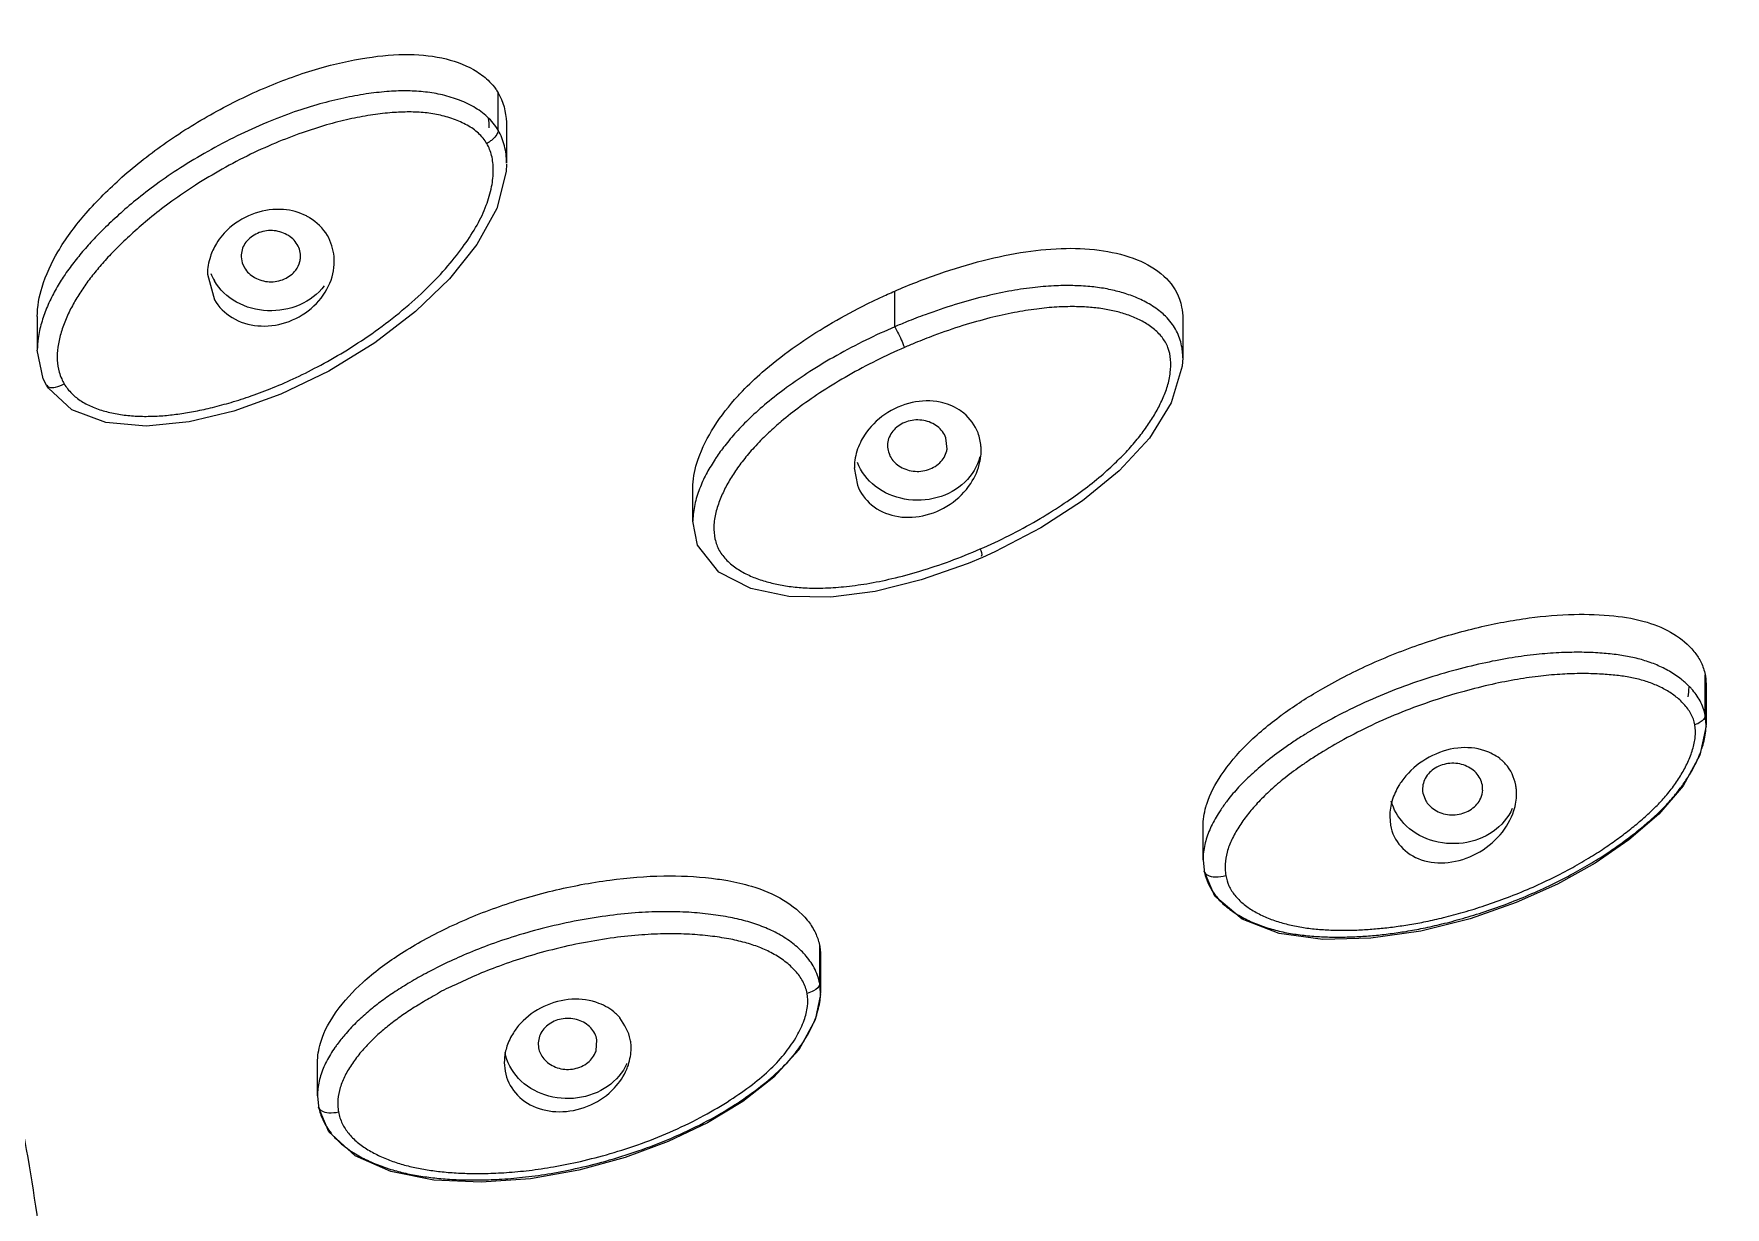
# Model space of a CAD drawing. Extents: x -1802 to -1505, y -7177 to -6757.
# Drawn here: x -1692.71 to -1672.71, y -6922.4 to -6908.52 of the extents above; entities that cross this region are included whole.
import ezdxf

# ---------------------------------------------------------------- set-up
doc = ezdxf.new("R2010")
doc.units = 0
doc.header["$LTSCALE"] = 5
doc.header["$MEASUREMENT"] = 0
doc.layers.add('DWG', color=7, linetype='CONTINUOUS')

msp = doc.modelspace()

# ---------------------------------------------------------------- linework, layer by layer
at = {"layer": 'DWG'}
for p, q in [((-1687.216, -6909.656), (-1687.216, -6909.212)), ((-1687.117, -6909.607), (-1687.117, -6910.047)), ((-1690.242, -6911.225), (-1690.216, -6911.283)), ((-1690.653, -6911.358), (-1690.571, -6911.661)), ((-1682.527, -6911.982), (-1682.527, -6911.559)), ((-1692.665, -6911.86), (-1692.665, -6912.258)), ((-1679.121, -6911.889), (-1679.121, -6912.348)), ((-1692.594, -6912.598), (-1692.665, -6912.258)), ((-1692.556, -6912.673), (-1692.594, -6912.598)), ((-1691.855, -6913.113), (-1692.258, -6912.964)), ((-1681.908, -6913.428), (-1681.922, -6913.293)), ((-1682.594, -6913.481), (-1682.586, -6913.499)), ((-1683.005, -6913.649), (-1682.968, -6913.855)), ((-1684.913, -6914.282), (-1684.913, -6913.889)), ((-1681.489, -6914.709), (-1681.659, -6914.78)), ((-1681.659, -6914.78), (-1682.213, -6914.976)), ((-1672.943, -6916.58), (-1672.943, -6916.099)), ((-1672.933, -6916.21), (-1672.933, -6916.69)), ((-1672.933, -6916.7), (-1673.008, -6917.049)), ((-1672.933, -6916.69), (-1672.943, -6916.58)), ((-1672.933, -6916.699), (-1672.933, -6916.69)), ((-1673.008, -6917.049), (-1673.204, -6917.411)), ((-1676.282, -6917.498), (-1676.247, -6917.588)), ((-1675.575, -6917.462), (-1675.578, -6917.402)), ((-1678.88, -6918.286), (-1678.88, -6917.893)), ((-1676.674, -6917.774), (-1676.665, -6917.877)), ((-1678.88, -6918.286), (-1678.869, -6918.411)), ((-1678.741, -6918.715), (-1678.868, -6918.421)), ((-1678.42, -6918.99), (-1678.741, -6918.715)), ((-1677.982, -6919.158), (-1678.42, -6918.99)), ((-1683.414, -6919.749), (-1683.414, -6919.306)), ((-1683.404, -6919.421), (-1683.404, -6919.864)), ((-1683.404, -6919.881), (-1683.466, -6920.181)), ((-1683.404, -6919.864), (-1683.414, -6919.749)), ((-1683.404, -6919.881), (-1683.404, -6919.864)), ((-1683.466, -6920.181), (-1683.661, -6920.535)), ((-1686.737, -6920.511), (-1686.733, -6920.529)), ((-1686.057, -6920.546), (-1686.048, -6920.417)), ((-1689.352, -6921.078), (-1689.352, -6920.686)), ((-1687.143, -6920.685), (-1687.134, -6920.788)), ((-1689.352, -6921.078), (-1689.341, -6921.203)), ((-1689.216, -6921.505), (-1689.34, -6921.212)), ((-1688.907, -6921.787), (-1689.216, -6921.505)), ((-1688.486, -6921.976), (-1688.907, -6921.787))]:
    msp.add_line(p, q, dxfattribs=at)
for points in [[(-1687.117, -6910.057), (-1687.122, -6910.145), (-1687.231, -6910.58)], [(-1687.231, -6910.58), (-1687.467, -6911.007), (-1687.792, -6911.412), (-1688.195, -6911.801), (-1688.676, -6912.17), (-1689.219, -6912.505), (-1689.787, -6912.78), (-1690.342, -6912.979), (-1690.871, -6913.106), (-1691.379, -6913.156), (-1691.855, -6913.113)], [(-1679.121, -6912.348), (-1679.126, -6912.447), (-1679.256, -6912.881), (-1679.516, -6913.299), (-1679.873, -6913.687), (-1680.305, -6914.041), (-1680.797, -6914.359)], [(-1692.258, -6912.964), (-1692.533, -6912.709), (-1692.556, -6912.673)], [(-1682.213, -6914.976), (-1682.757, -6915.111), (-1683.283, -6915.181), (-1683.78, -6915.173), (-1684.229, -6915.078), (-1684.605, -6914.885), (-1684.858, -6914.566), (-1684.913, -6914.281)], [(-1680.797, -6914.359), (-1681.341, -6914.642), (-1681.489, -6914.709)], [(-1673.204, -6917.411), (-1673.493, -6917.748), (-1673.846, -6918.049), (-1674.246, -6918.325), (-1674.689, -6918.573), (-1675.179, -6918.793), (-1675.723, -6918.985), (-1676.307, -6919.131), (-1676.898, -6919.215), (-1677.464, -6919.228), (-1677.982, -6919.158)], [(-1683.661, -6920.535), (-1683.957, -6920.86), (-1684.322, -6921.145), (-1684.74, -6921.399), (-1685.205, -6921.621), (-1685.714, -6921.809), (-1686.26, -6921.959), (-1686.832, -6922.06), (-1687.416, -6922.102), (-1687.978, -6922.078), (-1688.486, -6921.976)]]:
    msp.add_lwpolyline(points, dxfattribs=at)
for points, start_tangent, end_tangent in [([(-1784.746, -6916.717), (-1784.127, -6909.017), (-1781.977, -6900.568), (-1778.335, -6892.513), (-1773.29, -6885.057), (-1766.962, -6878.385), (-1759.495, -6872.662), (-1751.065, -6868.035), (-1741.876, -6864.631), (-1732.169, -6862.551), (-1722.198, -6861.855), (-1712.229, -6862.564), (-1702.525, -6864.658), (-1693.342, -6868.074), (-1684.921, -6872.712), (-1677.464, -6878.446), (-1671.148, -6885.126), (-1666.116, -6892.589), (-1662.488, -6900.648), (-1660.352, -6909.1), (-1659.747, -6916.717)], (0.000108, 1), (0.000114, -1)), ([(-1730.93, -6873.51), (-1726.014, -6873.035), (-1720.99, -6872.938), (-1715.976, -6873.23), (-1711.013, -6873.908), (-1706.141, -6874.967), (-1701.398, -6876.399), (-1696.823, -6878.192), (-1692.453, -6880.332), (-1688.322, -6882.801), (-1684.465, -6885.579), (-1680.912, -6888.645), (-1677.692, -6891.973), (-1674.83, -6895.536), (-1672.35, -6899.307), (-1670.272, -6903.254), (-1668.612, -6907.346), (-1667.385, -6911.55), (-1666.826, -6914.31)], (0.990954, 0.134202), (0.165725, -0.986172)), ([(-1692.421, -6911.093), (-1692.113, -6910.667), (-1691.695, -6910.24), (-1691.174, -6909.824), (-1690.579, -6909.451), (-1689.952, -6909.145), (-1689.338, -6908.926), (-1688.77, -6908.799), (-1688.264, -6908.759), (-1687.83, -6908.813)], (0.505395, 0.862888), (0.97045, -0.241302)), ([(-1687.83, -6908.813), (-1687.467, -6908.962)], (0.97045, -0.241302), (0.84368, -0.536846)), ([(-1687.467, -6908.962), (-1687.317, -6909.082)], (0.84368, -0.536846), (0.704, -0.7102)), ([(-1687.317, -6909.082), (-1687.244, -6909.168)], (0.704, -0.7102), (0.579927, -0.814668)), ([(-1688.102, -6909.201), (-1688.31, -6909.19), (-1688.533, -6909.199), (-1688.777, -6909.227), (-1689.041, -6909.275), (-1689.323, -6909.345)], (-0.994842, 0.101439), (-0.962876, -0.269943)), ([(-1687.898, -6909.233), (-1688.102, -6909.201)], (-0.976809, 0.214112), (-0.994842, 0.101439)), ([(-1687.344, -6909.498), (-1687.505, -6909.38), (-1687.696, -6909.292), (-1687.898, -6909.233)], (-0.732802, 0.680442), (-0.976809, 0.214112)), ([(-1687.244, -6909.168), (-1687.216, -6909.212)], (0.579927, -0.814668), (0.508517, -0.861052)), ([(-1687.216, -6909.212), (-1687.118, -6909.562)], (0.508517, -0.861052), (0.050322, -0.998733)), ([(-1689.323, -6909.345), (-1689.626, -6909.44), (-1689.953, -6909.565), (-1690.302, -6909.723), (-1690.65, -6909.906), (-1690.973, -6910.101), (-1691.259, -6910.297), (-1691.5, -6910.483)], (-0.962876, -0.269943), (-0.775135, -0.631795)), ([(-1688.102, -6909.447), (-1688.29, -6909.44), (-1688.496, -6909.45), (-1688.725, -6909.478), (-1688.976, -6909.525), (-1689.244, -6909.593)], (-0.995866, 0.09083), (-0.961429, -0.275054)), ([(-1687.921, -6909.474), (-1688.102, -6909.447)], (-0.979, 0.203859), (-0.995866, 0.09083)), ([(-1687.743, -6909.524), (-1687.921, -6909.474)], (-0.941978, 0.335676), (-0.979, 0.203859)), ([(-1687.35, -6909.813), (-1687.449, -6909.692), (-1687.581, -6909.597), (-1687.743, -6909.524)], (-0.509039, 0.860743), (-0.941978, 0.335676)), ([(-1687.216, -6909.656), (-1687.344, -6909.498)], (-0.509009, 0.860761), (-0.732802, 0.680442)), ([(-1687.322, -6909.626), (-1687.33, -6909.513)], (0.000192, 1), (-0.137571, 0.990492)), ([(-1689.244, -6909.593), (-1689.533, -6909.686), (-1689.848, -6909.807), (-1690.185, -6909.961), (-1690.52, -6910.14), (-1690.832, -6910.329)], (-0.961429, -0.275054), (-0.838541, -0.544838)), ([(-1687.216, -6909.656), (-1687.233, -6909.706), (-1687.28, -6909.762)], (0.000251, -1), (-0.742495, -0.669851)), ([(-1687.117, -6910.047), (-1687.117, -6910.043), (-1687.141, -6909.84), (-1687.216, -6909.656)], (0.000109, 1), (-0.508071, 0.861315)), ([(-1687.118, -6909.562), (-1687.117, -6909.606)], (0.050322, -0.998733), (0.005608, -0.999984)), ([(-1687.313, -6909.789), (-1687.35, -6909.813)], (-0.807959, -0.589239), (-0.863527, -0.504303)), ([(-1687.293, -6909.955), (-1687.35, -6909.813)], (-0.238575, 0.971124), (-0.508027, 0.861341)), ([(-1687.28, -6909.762), (-1687.313, -6909.789)], (-0.742495, -0.669851), (-0.807959, -0.589239)), ([(-1687.293, -6910.323), (-1687.273, -6910.123), (-1687.293, -6909.955)], (0.190605, 0.981667), (-0.238575, 0.971124)), ([(-1690.832, -6910.329), (-1691.107, -6910.519), (-1691.338, -6910.699), (-1691.534, -6910.868), (-1691.703, -6911.028), (-1691.847, -6911.178)], (-0.838541, -0.544838), (-0.674343, -0.738418)), ([(-1687.465, -6910.777), (-1687.357, -6910.544), (-1687.293, -6910.323)], (0.485375, 0.874306), (0.190605, 0.981667)), ([(-1691.5, -6910.483), (-1691.704, -6910.658), (-1691.88, -6910.824), (-1692.031, -6910.98), (-1692.161, -6911.13)], (-0.775135, -0.631795), (-0.637974, -0.770058)), ([(-1690.088, -6910.636), (-1690.388, -6910.808)], (-0.94838, -0.317136), (-0.75194, -0.659231)), ([(-1689.753, -6910.594), (-1690.088, -6910.636)], (-0.99647, 0.083946), (-0.94838, -0.317136)), ([(-1689.483, -6910.67), (-1689.753, -6910.594)], (-0.888551, 0.458777), (-0.99647, 0.083946)), ([(-1689.447, -6910.691), (-1689.483, -6910.67)], (-0.856721, 0.51578), (-0.888551, 0.458777)), ([(-1689.235, -6910.902), (-1689.447, -6910.691)], (-0.508504, 0.861059), (-0.856721, 0.51578)), ([(-1691.847, -6912.985), (-1691.68, -6913.019), (-1691.507, -6913.037), (-1691.333, -6913.04), (-1691.159, -6913.031), (-1690.981, -6913.01), (-1690.795, -6912.979), (-1690.593, -6912.934), (-1690.374, -6912.875), (-1690.135, -6912.798), (-1689.878, -6912.701), (-1689.606, -6912.582), (-1689.314, -6912.434), (-1688.999, -6912.252), (-1688.671, -6912.034), (-1688.349, -6911.786), (-1688.055, -6911.522), (-1687.81, -6911.26), (-1687.616, -6911.013), (-1687.465, -6910.777)], (0.967797, -0.251734), (0.485375, 0.874306)), ([(-1690.388, -6910.808), (-1690.547, -6910.995)], (-0.75194, -0.659231), (-0.523136, -0.852249)), ([(-1689.591, -6911.008), (-1689.713, -6910.892), (-1689.885, -6910.843), (-1690.063, -6910.876), (-1690.198, -6910.981), (-1690.254, -6911.13), (-1690.242, -6911.225)], (-0.508504, 0.861059), (0.296897, -0.95491)), ([(-1689.156, -6911.15), (-1689.235, -6910.902)], (-0.093707, 0.9956), (-0.508504, 0.861059)), ([(-1692.608, -6911.511), (-1692.421, -6911.093)], (0.292789, 0.956177), (0.505395, 0.862888)), ([(-1692.161, -6911.13), (-1692.277, -6911.278), (-1692.337, -6911.362)], (-0.637974, -0.770058), (-0.562017, -0.827125)), ([(-1690.588, -6911.073), (-1690.619, -6911.15)], (-0.420865, -0.907123), (-0.313838, -0.949477)), ([(-1690.547, -6910.995), (-1690.588, -6911.073)], (-0.523136, -0.852249), (-0.420865, -0.907123)), ([(-1689.561, -6911.21), (-1689.553, -6911.161), (-1689.591, -6911.008)], (0.249942, 0.968261), (-0.508504, 0.861059)), ([(-1682.003, -6911.354), (-1681.481, -6911.197), (-1680.977, -6911.094), (-1680.499, -6911.053), (-1680.056, -6911.082), (-1679.661, -6911.188)], (0.944677, 0.328003), (0.926687, -0.375835)), ([(-1691.97, -6911.32), (-1692.079, -6911.46), (-1692.175, -6911.603), (-1692.261, -6911.751), (-1692.333, -6911.906)], (-0.635071, -0.772454), (-0.377251, -0.926111)), ([(-1691.847, -6911.178), (-1691.97, -6911.32)], (-0.674343, -0.738418), (-0.635071, -0.772454)), ([(-1690.619, -6911.15), (-1690.653, -6911.358)], (-0.313838, -0.949477), (0.001875, -0.999998)), ([(-1690.216, -6911.283), (-1690.095, -6911.399), (-1689.922, -6911.448), (-1689.744, -6911.415), (-1689.609, -6911.31), (-1689.561, -6911.21)], (0.508504, -0.861059), (0.249942, 0.968261)), ([(-1689.221, -6911.498), (-1689.153, -6911.205)], (0.429378, 0.903125), (-0.002165, 0.999998)), ([(-1689.153, -6911.205), (-1689.153, -6911.191), (-1689.156, -6911.15)], (-0.002165, 0.999998), (-0.093707, 0.9956)), ([(-1679.661, -6911.188), (-1679.343, -6911.381), (-1679.159, -6911.655), (-1679.134, -6911.747)], (0.926687, -0.375835), (0.186588, -0.982438)), ([(-1692.665, -6911.86), (-1692.608, -6911.511)], (-0.002714, 0.999996), (0.292789, 0.956177)), ([(-1692.337, -6911.362), (-1692.382, -6911.43), (-1692.475, -6911.592), (-1692.555, -6911.761), (-1692.616, -6911.937), (-1692.655, -6912.117), (-1692.665, -6912.255)], (-0.562017, -0.827125), (0.000012, -1)), ([(-1690.614, -6911.349), (-1690.571, -6911.439)], (0.355127, -0.934818), (0.508504, -0.861059)), ([(-1689.942, -6911.791), (-1690.311, -6911.688), (-1690.571, -6911.439)], (-0.999019, 0.044288), (-0.508504, 0.861059)), ([(-1690.059, -6911.969), (-1689.728, -6911.931), (-1689.427, -6911.763), (-1689.221, -6911.498)], (0.995718, -0.092442), (0.429378, 0.903125)), ([(-1689.274, -6911.498), (-1689.562, -6911.722), (-1689.942, -6911.791)], (-0.599164, -0.800626), (-0.999019, 0.044288)), ([(-1682.527, -6911.559), (-1682.003, -6911.354)], (0.916393, 0.400279), (0.944677, 0.328003)), ([(-1680.899, -6911.519), (-1681.177, -6911.561), (-1681.479, -6911.626)], (-0.992924, -0.118753), (-0.971226, -0.23816)), ([(-1680.037, -6911.53), (-1680.22, -6911.505), (-1680.421, -6911.494), (-1680.647, -6911.497), (-1680.899, -6911.519)], (-0.98441, 0.175891), (-0.992924, -0.118753)), ([(-1679.866, -6911.569), (-1680.037, -6911.53)], (-0.964866, 0.262741), (-0.98441, 0.175891)), ([(-1690.571, -6911.661), (-1690.361, -6911.872), (-1690.059, -6911.969)], (0.508504, -0.861059), (0.995718, -0.092442)), ([(-1682.96, -6911.765), (-1682.694, -6911.635)], (0.88828, 0.459302), (0.906259, 0.422722)), ([(-1682.694, -6911.635), (-1682.527, -6911.559)], (0.906259, 0.422722), (0.916393, 0.400279)), ([(-1681.81, -6911.718), (-1682.166, -6911.838), (-1682.386, -6911.923)], (-0.95619, -0.292747), (-0.926666, -0.375887)), ([(-1681.479, -6911.626), (-1681.81, -6911.718)], (-0.971226, -0.23816), (-0.95619, -0.292747)), ([(-1679.325, -6911.856), (-1679.384, -6911.803), (-1679.536, -6911.7), (-1679.699, -6911.624), (-1679.866, -6911.569)], (-0.710553, 0.703644), (-0.964866, 0.262741)), ([(-1692.333, -6911.906), (-1692.388, -6912.064), (-1692.422, -6912.222), (-1692.429, -6912.376), (-1692.406, -6912.518)], (-0.377251, -0.926111), (0.269855, -0.962901)), ([(-1683.739, -6912.239), (-1683.362, -6911.99), (-1682.96, -6911.765)], (0.812418, 0.583075), (0.88828, 0.459302)), ([(-1682.386, -6911.923), (-1682.527, -6911.982)], (-0.926666, -0.375887), (-0.918675, -0.395013)), ([(-1680.046, -6911.772), (-1680.213, -6911.751), (-1680.399, -6911.743), (-1680.61, -6911.748), (-1680.848, -6911.771), (-1681.112, -6911.813), (-1681.401, -6911.877), (-1681.72, -6911.967)], (-0.986499, 0.163767), (-0.954587, -0.297931)), ([(-1679.89, -6911.805), (-1680.046, -6911.772)], (-0.968198, 0.250187), (-0.986499, 0.163767)), ([(-1679.599, -6911.916), (-1679.741, -6911.852), (-1679.89, -6911.805)], (-0.879336, 0.476201), (-0.968198, 0.250187)), ([(-1679.366, -6912.105), (-1679.47, -6912.001), (-1679.599, -6911.916)], (-0.609966, 0.792428), (-0.879336, 0.476201)), ([(-1679.121, -6912.347), (-1679.124, -6912.274), (-1679.166, -6912.094), (-1679.256, -6911.934), (-1679.325, -6911.856)], (0.000486, 1), (-0.710553, 0.703644)), ([(-1679.134, -6911.747), (-1679.121, -6911.889)], (0.186588, -0.982438), (-0.000218, -1)), ([(-1682.527, -6911.982), (-1682.869, -6912.139), (-1683.212, -6912.32)], (-0.918676, -0.395013), (-0.871206, -0.490918)), ([(-1682.527, -6911.982), (-1682.492, -6912.044), (-1682.45, -6912.134), (-1682.412, -6912.226)], (0.54369, -0.839286), (0.353493, -0.935437)), ([(-1682.063, -6912.085), (-1682.284, -6912.172)], (-0.936801, -0.349863), (-0.92446, -0.381278)), ([(-1681.72, -6911.967), (-1682.063, -6912.085)], (-0.954587, -0.297931), (-0.936801, -0.349863)), ([(-1679.268, -6912.523), (-1679.264, -6912.368), (-1679.296, -6912.228), (-1679.366, -6912.105)], (0.127703, 0.991812), (-0.609966, 0.792428)), ([(-1684.327, -6912.742), (-1684.093, -6912.519), (-1683.739, -6912.239)], (0.691931, 0.721964), (0.812418, 0.583075)), ([(-1683.212, -6912.32), (-1683.529, -6912.511), (-1683.805, -6912.7)], (-0.871206, -0.490918), (-0.806582, -0.591122)), ([(-1682.412, -6912.226), (-1682.744, -6912.381), (-1683.075, -6912.557), (-1683.379, -6912.742)], (-0.916902, -0.399112), (-0.838488, -0.54492)), ([(-1682.284, -6912.172), (-1682.412, -6912.226)], (-0.92446, -0.381278), (-0.916902, -0.399114)), ([(-1692.406, -6912.518), (-1692.377, -6912.598)], (0.269855, -0.962901), (0.403868, -0.914817)), ([(-1679.435, -6912.986), (-1679.361, -6912.838), (-1679.302, -6912.682), (-1679.268, -6912.523)], (0.489859, 0.871801), (0.127703, 0.991812)), ([(-1692.554, -6912.672), (-1692.531, -6912.692), (-1692.451, -6912.694), (-1692.348, -6912.655)], (0.554686, -0.83206), (0.874654, 0.484747)), ([(-1692.377, -6912.598), (-1692.348, -6912.655)], (0.403868, -0.914817), (0.508717, -0.860934)), ([(-1692.348, -6912.655), (-1692.257, -6912.771)], (0.508486, -0.86107), (0.708699, -0.705511)), ([(-1683.805, -6912.7), (-1684.041, -6912.885), (-1684.239, -6913.061)], (-0.806582, -0.591122), (-0.722406, -0.69147)), ([(-1692.257, -6912.771), (-1692.143, -6912.862), (-1692.004, -6912.933), (-1691.847, -6912.985)], (0.708699, -0.705511), (0.967797, -0.251734)), ([(-1684.692, -6913.212), (-1684.42, -6912.843), (-1684.327, -6912.742)], (0.515141, 0.857106), (0.691931, 0.721964)), ([(-1683.379, -6912.742), (-1683.644, -6912.926), (-1683.868, -6913.102), (-1683.905, -6913.134)], (-0.838488, -0.54492), (-0.755946, -0.654634)), ([(-1682.321, -6912.878), (-1682.643, -6913.018)], (-0.976848, -0.213935), (-0.82379, -0.566895)), ([(-1681.988, -6912.873), (-1682.321, -6912.878)], (-0.979428, 0.201794), (-0.976848, -0.213935)), ([(-1681.766, -6912.962), (-1681.988, -6912.873)], (-0.84213, 0.539275), (-0.979428, 0.201794)), ([(-1684.239, -6913.061), (-1684.402, -6913.229)], (-0.722406, -0.69147), (-0.671122, -0.741347)), ([(-1682.643, -6913.018), (-1682.884, -6913.263)], (-0.82379, -0.566895), (-0.545701, -0.83798)), ([(-1681.922, -6913.293), (-1682.021, -6913.161), (-1682.184, -6913.09), (-1682.367, -6913.098), (-1682.52, -6913.184), (-1682.604, -6913.324), (-1682.594, -6913.481)], (-0.35243, 0.935838), (0.35243, -0.935838)), ([(-1681.71, -6913.003), (-1681.766, -6912.962)], (-0.771359, 0.6364), (-0.84213, 0.539275)), ([(-1681.541, -6913.237), (-1681.71, -6913.003)], (-0.35243, 0.935838), (-0.771359, 0.6364)), ([(-1680.846, -6914.272), (-1680.553, -6914.09), (-1680.302, -6913.914), (-1680.087, -6913.743), (-1679.906, -6913.579), (-1679.755, -6913.423), (-1679.629, -6913.274), (-1679.524, -6913.129), (-1679.435, -6912.986)], (0.86526, 0.501323), (0.489859, 0.871801)), ([(-1684.867, -6913.596), (-1684.692, -6913.212)], (0.287127, 0.957893), (0.515141, 0.857106)), ([(-1684.402, -6913.229), (-1684.537, -6913.39), (-1684.638, -6913.528)], (-0.671122, -0.741347), (-0.558323, -0.829624)), ([(-1684.054, -6913.27), (-1684.206, -6913.428)], (-0.71848, -0.695548), (-0.666874, -0.745171)), ([(-1683.905, -6913.134), (-1684.054, -6913.27)], (-0.755946, -0.654634), (-0.71848, -0.695548)), ([(-1682.884, -6913.263), (-1682.933, -6913.35)], (-0.545701, -0.83798), (-0.437732, -0.899106)), ([(-1681.507, -6913.392), (-1681.541, -6913.237)], (-0.081835, 0.996646), (-0.35243, 0.935838)), ([(-1684.638, -6913.528), (-1684.65, -6913.547), (-1684.746, -6913.706), (-1684.825, -6913.875), (-1684.885, -6914.058), (-1684.912, -6914.249), (-1684.913, -6914.28)], (-0.558323, -0.829624), (-0.00242, -0.999997)), ([(-1684.206, -6913.428), (-1684.331, -6913.578)], (-0.666874, -0.745171), (-0.609917, -0.792465)), ([(-1682.933, -6913.35), (-1682.998, -6913.559)], (-0.437732, -0.899106), (-0.138762, -0.990326)), ([(-1682.587, -6913.499), (-1682.495, -6913.613), (-1682.332, -6913.685), (-1682.149, -6913.677), (-1681.995, -6913.591), (-1681.912, -6913.45), (-1681.908, -6913.428)], (0.417808, -0.908535), (0.149331, 0.988787)), ([(-1681.521, -6913.521), (-1681.697, -6913.819), (-1682.023, -6914.002)], (-0.23561, -0.971848), (-0.962884, -0.269914)), ([(-1681.511, -6913.534), (-1681.505, -6913.442)], (0.140802, 0.990038), (-0.001952, 0.999998)), ([(-1681.505, -6913.442), (-1681.507, -6913.392)], (-0.001952, 0.999998), (-0.081835, 0.996646)), ([(-1684.913, -6913.889), (-1684.867, -6913.596)], (-0.004929, 0.999988), (0.287127, 0.957893)), ([(-1684.331, -6913.578), (-1684.434, -6913.723), (-1684.52, -6913.869), (-1684.59, -6914.02)], (-0.609917, -0.792465), (-0.370049, -0.929012)), ([(-1682.998, -6913.559), (-1683.004, -6913.649)], (-0.138762, -0.990326), (0.001676, -0.999999)), ([(-1682.41, -6914.019), (-1682.756, -6913.867), (-1682.968, -6913.586)], (-0.983759, 0.179496), (-0.35243, 0.935838)), ([(-1681.628, -6913.834), (-1681.519, -6913.578)], (0.550539, 0.83481), (0.206736, 0.978397)), ([(-1681.519, -6913.578), (-1681.511, -6913.534)], (0.206736, 0.978397), (0.140802, 0.990038)), ([(-1682.968, -6913.855), (-1682.8, -6914.088), (-1682.524, -6914.219)], (0.35243, -0.935838), (0.977949, -0.208842)), ([(-1682.524, -6914.219), (-1682.196, -6914.217), (-1681.873, -6914.08), (-1681.628, -6913.834)], (0.977949, -0.208842), (0.550539, 0.83481)), ([(-1695.629, -6914.078), (-1694.784, -6915.657), (-1693.59, -6918.586), (-1692.813, -6921.618), (-1692.466, -6924.708)], (0.503989, -0.86371), (0.041994, -0.999118)), ([(-1684.59, -6914.02), (-1684.642, -6914.179), (-1684.665, -6914.34), (-1684.652, -6914.491)], (-0.370049, -0.929012), (0.216131, -0.976364)), ([(-1682.023, -6914.002), (-1682.41, -6914.019)], (-0.962884, -0.269914), (-0.983759, 0.179496)), ([(-1681.175, -6914.45), (-1680.846, -6914.272)], (0.893154, 0.44975), (0.86526, 0.501323)), ([(-1684.652, -6914.491), (-1684.601, -6914.626), (-1684.511, -6914.744), (-1684.39, -6914.843), (-1684.249, -6914.921)], (0.216131, -0.976364), (0.907908, -0.419169)), ([(-1681.515, -6914.609), (-1681.175, -6914.45)], (0.916924, 0.399061), (0.893154, 0.44975)), ([(-1682.229, -6914.872), (-1681.871, -6914.752), (-1681.515, -6914.609)], (0.957796, 0.28745), (0.916924, 0.399061)), ([(-1681.502, -6914.693), (-1681.515, -6914.609)], (0.765912, 0.642946), (-0.35134, 0.936248)), ([(-1684.249, -6914.921), (-1684.099, -6914.98), (-1683.942, -6915.022), (-1683.774, -6915.052), (-1683.588, -6915.069), (-1683.375, -6915.072), (-1683.131, -6915.056), (-1682.858, -6915.02), (-1682.559, -6914.96), (-1682.229, -6914.872)], (0.907908, -0.419169), (0.957796, 0.28745)), ([(-1677.904, -6916.539), (-1677.464, -6916.259), (-1676.884, -6915.963), (-1676.252, -6915.717), (-1675.622, -6915.537), (-1675.026, -6915.426), (-1674.491, -6915.383)], (0.815022, 0.57943), (0.999769, 0.021507)), ([(-1674.491, -6915.383), (-1674.022, -6915.401), (-1673.631, -6915.476)], (0.999769, 0.021507), (0.956259, -0.292522)), ([(-1673.631, -6915.476), (-1673.315, -6915.617), (-1673.076, -6915.821)], (0.956259, -0.292522), (0.627829, -0.778352)), ([(-1675.226, -6915.896), (-1675.538, -6915.955), (-1675.883, -6916.038), (-1676.258, -6916.149), (-1676.644, -6916.288), (-1677.018, -6916.448), (-1677.356, -6916.618)], (-0.987404, -0.158221), (-0.879715, -0.475501)), ([(-1673.842, -6915.884), (-1674.018, -6915.857), (-1674.212, -6915.839), (-1674.43, -6915.832), (-1674.673, -6915.837), (-1674.939, -6915.858), (-1675.226, -6915.896)], (-0.981225, 0.192868), (-0.987404, -0.158221)), ([(-1673.676, -6915.925), (-1673.842, -6915.884)], (-0.958633, 0.284646), (-0.981225, 0.192868)), ([(-1673.227, -6916.15), (-1673.366, -6916.057), (-1673.517, -6915.982), (-1673.676, -6915.925)], (-0.785729, 0.618571), (-0.958633, 0.284646)), ([(-1673.076, -6915.821), (-1673, -6915.936)], (0.627829, -0.778352), (0.463844, -0.885917)), ([(-1673.847, -6916.126), (-1674.01, -6916.103), (-1674.193, -6916.089), (-1674.4, -6916.084), (-1674.632, -6916.091), (-1674.885, -6916.113), (-1675.161, -6916.152)], (-0.984229, 0.176896), (-0.98617, -0.165734)), ([(-1673.696, -6916.16), (-1673.847, -6916.126)], (-0.963777, 0.266709), (-0.984229, 0.176896)), ([(-1673, -6915.936), (-1672.97, -6916.004)], (0.463844, -0.885917), (0.354421, -0.935086)), ([(-1672.97, -6916.004), (-1672.948, -6916.078)], (0.354421, -0.935086), (0.222345, -0.974968)), ([(-1672.948, -6916.078), (-1672.943, -6916.099)], (0.222345, -0.974968), (0.180565, -0.983563)), ([(-1672.943, -6916.099), (-1672.936, -6916.151)], (0.180565, -0.983563), (0.090888, -0.995861)), ([(-1675.161, -6916.152), (-1675.462, -6916.211), (-1675.795, -6916.294), (-1676.157, -6916.404), (-1676.529, -6916.54), (-1676.89, -6916.697)], (-0.98617, -0.165734), (-0.903952, -0.427635)), ([(-1673.194, -6916.446), (-1673.299, -6916.35), (-1673.421, -6916.271), (-1673.554, -6916.208), (-1673.696, -6916.16)], (-0.672815, 0.739811), (-0.963777, 0.266709)), ([(-1673.132, -6916.235), (-1673.227, -6916.15)], (-0.698578, 0.715534), (-0.785729, 0.618571)), ([(-1673.145, -6916.359), (-1673.134, -6916.246)], (0.179394, 0.983777), (-0.000096, 1)), ([(-1673.104, -6916.265), (-1673.132, -6916.235)], (-0.663979, 0.747752), (-0.698578, 0.715534)), ([(-1673.004, -6916.407), (-1673.104, -6916.265)], (-0.469034, 0.88318), (-0.663979, 0.747752)), ([(-1672.936, -6916.151), (-1672.933, -6916.211)], (0.090888, -0.995861), (-0.001616, -0.999999)), ([(-1673.065, -6916.69), (-1673.112, -6916.56), (-1673.194, -6916.446)], (-0.180713, 0.983536), (-0.672815, 0.739811)), ([(-1672.943, -6916.58), (-1673.004, -6916.407)], (-0.180901, 0.983501), (-0.469034, 0.88318)), ([(-1678.666, -6917.286), (-1678.364, -6916.922), (-1677.956, -6916.577), (-1677.904, -6916.539)], (0.554958, 0.831878), (0.815022, 0.57943)), ([(-1677.356, -6916.618), (-1677.648, -6916.786), (-1677.77, -6916.863)], (-0.879715, -0.475501), (-0.838521, -0.544869)), ([(-1676.89, -6916.697), (-1677.215, -6916.863)], (-0.903952, -0.427635), (-0.876977, -0.480532)), ([(-1673.226, -6917.277), (-1673.149, -6917.131), (-1673.092, -6916.982), (-1673.061, -6916.832), (-1673.065, -6916.69)], (0.512619, 0.858616), (-0.179956, 0.983675)), ([(-1673.001, -6916.659), (-1673.065, -6916.69)], (-0.835972, -0.548772), (-0.944489, -0.328542)), ([(-1672.943, -6916.58), (-1673.001, -6916.659)], (0.000661, -1), (-0.835972, -0.548772)), ([(-1672.996, -6917.009), (-1672.975, -6916.947), (-1672.937, -6916.765), (-1672.933, -6916.699)], (0.345017, 0.938597), (0.012627, 0.99992)), ([(-1677.77, -6916.863), (-1677.899, -6916.95)], (-0.838521, -0.544869), (-0.821053, -0.570852)), ([(-1677.215, -6916.863), (-1677.494, -6917.026)], (-0.876977, -0.480532), (-0.849166, -0.528126)), ([(-1678.114, -6917.11), (-1678.294, -6917.264)], (-0.782462, -0.622698), (-0.736837, -0.67607)), ([(-1677.899, -6916.95), (-1678.114, -6917.11)], (-0.821053, -0.570852), (-0.782462, -0.622698)), ([(-1677.618, -6917.105), (-1677.733, -6917.184), (-1677.936, -6917.336)], (-0.834236, -0.551407), (-0.777821, -0.628486)), ([(-1677.551, -6917.062), (-1677.618, -6917.105)], (-0.842687, -0.538404), (-0.834236, -0.551407)), ([(-1677.494, -6917.026), (-1677.551, -6917.062)], (-0.849166, -0.528126), (-0.842687, -0.538404)), ([(-1676.207, -6917.074), (-1676.483, -6917.295)], (-0.879211, -0.476433), (-0.649807, -0.760099)), ([(-1675.87, -6916.965), (-1676.207, -6917.074)], (-0.993492, -0.113906), (-0.879211, -0.476433)), ([(-1675.548, -6916.996), (-1675.87, -6916.965)], (-0.947193, 0.320664), (-0.993492, -0.113906)), ([(-1675.373, -6917.089), (-1675.548, -6916.996)], (-0.788874, 0.614555), (-0.947193, 0.320664)), ([(-1675.345, -6917.112), (-1675.373, -6917.089)], (-0.744962, 0.667107), (-0.788874, 0.614555)), ([(-1675.183, -6917.404), (-1675.303, -6917.154), (-1675.345, -6917.112)], (-0.180556, 0.983565), (-0.744962, 0.667107)), ([(-1673.13, -6917.282), (-1673.042, -6917.119), (-1673.032, -6917.097)], (0.518913, 0.854827), (0.4083, 0.912848)), ([(-1673.032, -6917.097), (-1672.996, -6917.009)], (0.4083, 0.912848), (0.345017, 0.938597)), ([(-1678.837, -6917.627), (-1678.666, -6917.286)], (0.303189, 0.952931), (0.554958, 0.831878)), ([(-1678.294, -6917.264), (-1678.444, -6917.411), (-1678.574, -6917.562), (-1678.652, -6917.667)], (-0.736837, -0.67607), (-0.570068, -0.821598)), ([(-1676.483, -6917.295), (-1676.531, -6917.356)], (-0.649807, -0.760099), (-0.58217, -0.813067)), ([(-1675.578, -6917.402), (-1675.653, -6917.258), (-1675.801, -6917.165), (-1675.985, -6917.149), (-1676.154, -6917.214), (-1676.262, -6917.342), (-1676.282, -6917.498)], (-0.180556, 0.983565), (0.180556, -0.983565)), ([(-1673.319, -6917.417), (-1673.226, -6917.277)], (0.590746, 0.806858), (0.512619, 0.858616)), ([(-1673.235, -6917.437), (-1673.15, -6917.314)], (0.59802, 0.801481), (0.53586, 0.844307)), ([(-1673.15, -6917.314), (-1673.13, -6917.282)], (0.53586, 0.844307), (0.518913, 0.854827)), ([(-1677.936, -6917.336), (-1678.102, -6917.481), (-1678.239, -6917.618)], (-0.777821, -0.628486), (-0.678166, -0.734909)), ([(-1678.148, -6918.961), (-1677.998, -6919.018), (-1677.839, -6919.06), (-1677.673, -6919.091), (-1677.502, -6919.11), (-1677.327, -6919.119), (-1677.151, -6919.12), (-1676.973, -6919.113), (-1676.796, -6919.099), (-1676.619, -6919.079), (-1676.438, -6919.052), (-1676.246, -6919.017), (-1676.036, -6918.969), (-1675.802, -6918.907), (-1675.548, -6918.828), (-1675.282, -6918.733), (-1675.012, -6918.623), (-1674.751, -6918.502), (-1674.51, -6918.376), (-1674.298, -6918.253), (-1674.114, -6918.134), (-1673.952, -6918.019), (-1673.805, -6917.906), (-1673.669, -6917.792), (-1673.542, -6917.673), (-1673.425, -6917.549), (-1673.319, -6917.417)], (0.915525, -0.402262), (0.590746, 0.806858)), ([(-1677.981, -6919.13), (-1677.801, -6919.165), (-1677.618, -6919.187), (-1677.433, -6919.199), (-1677.247, -6919.201), (-1677.062, -6919.195), (-1676.877, -6919.183), (-1676.693, -6919.163), (-1676.505, -6919.137), (-1676.305, -6919.101), (-1676.086, -6919.053), (-1675.844, -6918.99), (-1675.581, -6918.91), (-1675.306, -6918.814), (-1675.027, -6918.702), (-1674.756, -6918.578), (-1674.505, -6918.449), (-1674.283, -6918.322), (-1674.09, -6918.199), (-1673.92, -6918.081), (-1673.765, -6917.963), (-1673.621, -6917.843), (-1673.483, -6917.718), (-1673.354, -6917.583), (-1673.235, -6917.437)], (0.97297, -0.230931), (0.59802, 0.801481)), ([(-1676.565, -6917.408), (-1676.643, -6917.58)], (-0.521086, -0.853504), (-0.295959, -0.955201)), ([(-1676.531, -6917.356), (-1676.565, -6917.408)], (-0.58217, -0.813067), (-0.521086, -0.853504)), ([(-1676.248, -6917.588), (-1676.207, -6917.642), (-1676.059, -6917.735), (-1675.875, -6917.751), (-1675.706, -6917.686), (-1675.597, -6917.558), (-1675.574, -6917.462)], (0.507905, -0.861413), (0.053516, 0.998567)), ([(-1675.205, -6917.702), (-1675.174, -6917.507)], (0.29584, 0.955237), (0.002506, 0.999997)), ([(-1675.176, -6917.454), (-1675.183, -6917.404)], (-0.08686, 0.996221), (-0.180556, 0.983565)), ([(-1675.174, -6917.507), (-1675.176, -6917.454)], (0.002506, 0.999997), (-0.08686, 0.996221)), ([(-1678.88, -6917.893), (-1678.847, -6917.661)], (0.001686, 0.999999), (0.269237, 0.963074)), ([(-1678.688, -6917.721), (-1678.783, -6917.889), (-1678.849, -6918.064)], (-0.541527, -0.840684), (-0.267647, -0.963517)), ([(-1678.847, -6917.661), (-1678.837, -6917.627)], (0.269237, 0.963074), (0.303189, 0.952931)), ([(-1678.652, -6917.667), (-1678.688, -6917.721)], (-0.570068, -0.821598), (-0.541527, -0.840684)), ([(-1678.239, -6917.618), (-1678.357, -6917.756)], (-0.678166, -0.734909), (-0.614983, -0.78854)), ([(-1676.643, -6917.58), (-1676.674, -6917.774)], (-0.295959, -0.955201), (-0.003001, -0.999995)), ([(-1676.193, -6918.053), (-1676.507, -6917.856), (-1676.655, -6917.592)], (-0.949512, 0.313731), (-0.25739, 0.966308)), ([(-1675.224, -6917.681), (-1675.452, -6917.952), (-1675.807, -6918.088)], (-0.401976, -0.91565), (-0.990802, -0.135322)), ([(-1675.368, -6917.99), (-1675.205, -6917.702)], (0.651463, 0.75868), (0.29584, 0.955237)), ([(-1678.357, -6917.756), (-1678.459, -6917.901), (-1678.541, -6918.048)], (-0.614983, -0.78854), (-0.424737, -0.905317)), ([(-1676.665, -6917.877), (-1676.544, -6918.127), (-1676.302, -6918.286), (-1675.983, -6918.318)], (0.180556, -0.983565), (0.99438, 0.105866)), ([(-1678.849, -6918.064), (-1678.879, -6918.24), (-1678.88, -6918.286)], (-0.267647, -0.963517), (0.000347, -1)), ([(-1678.541, -6918.048), (-1678.596, -6918.195), (-1678.62, -6918.337)], (-0.424737, -0.905317), (-0.059885, -0.998205)), ([(-1675.807, -6918.088), (-1676.193, -6918.053)], (-0.990802, -0.135322), (-0.949512, 0.313731)), ([(-1675.983, -6918.318), (-1675.647, -6918.213), (-1675.368, -6917.99)], (0.99438, 0.105866), (0.651463, 0.75868)), ([(-1687.861, -6919.114), (-1687.243, -6918.853), (-1686.571, -6918.653), (-1685.894, -6918.526), (-1685.258, -6918.477), (-1684.695, -6918.505), (-1684.5, -6918.533)], (0.898318, 0.439345), (0.984937, -0.172911)), ([(-1684.5, -6918.533), (-1684.22, -6918.599)], (0.984937, -0.172911), (0.956849, -0.290585)), ([(-1678.869, -6918.411), (-1678.863, -6918.44)], (0.180621, -0.983553), (0.224659, -0.974437)), ([(-1678.868, -6918.421), (-1678.832, -6918.465), (-1678.734, -6918.488)], (0.231045, -0.972943), (0.999975, -0.00707)), ([(-1678.863, -6918.44), (-1678.82, -6918.567)], (0.224659, -0.974437), (0.413815, -0.910361)), ([(-1678.734, -6918.488), (-1678.612, -6918.472)], (0.999975, -0.00707), (0.958331, 0.285659)), ([(-1678.62, -6918.337), (-1678.62, -6918.397)], (-0.059885, -0.998205), (0.039327, -0.999226)), ([(-1678.62, -6918.397), (-1678.612, -6918.472)], (0.039327, -0.999226), (0.18033, -0.983606)), ([(-1678.612, -6918.472), (-1678.574, -6918.594)], (0.180536, -0.983568), (0.417116, -0.908853)), ([(-1684.22, -6918.599), (-1683.841, -6918.764), (-1683.56, -6919.001)], (0.956849, -0.290585), (0.626465, -0.779449)), ([(-1678.82, -6918.567), (-1678.772, -6918.655)], (0.413815, -0.910361), (0.539215, -0.842168)), ([(-1678.772, -6918.655), (-1678.734, -6918.708)], (0.539215, -0.842168), (0.610964, -0.791659)), ([(-1678.734, -6918.708), (-1678.672, -6918.78)], (0.610964, -0.791659), (0.70086, -0.713299)), ([(-1678.574, -6918.594), (-1678.505, -6918.706), (-1678.408, -6918.805), (-1678.287, -6918.89), (-1678.148, -6918.961)], (0.417116, -0.908853), (0.915525, -0.402262)), ([(-1685.552, -6918.912), (-1685.894, -6918.946), (-1686.268, -6919.005), (-1686.649, -6919.088), (-1687.012, -6919.19), (-1687.34, -6919.301), (-1687.625, -6919.416), (-1687.872, -6919.529)], (-0.997766, -0.066804), (-0.898837, -0.438283)), ([(-1684.262, -6919.018), (-1684.469, -6918.969), (-1684.702, -6918.932), (-1684.96, -6918.908), (-1685.243, -6918.901), (-1685.552, -6918.912)], (-0.960789, 0.277281), (-0.997766, -0.066804)), ([(-1678.672, -6918.78), (-1678.617, -6918.831), (-1678.545, -6918.887)], (0.70086, -0.713299), (0.814437, -0.580252)), ([(-1678.545, -6918.887), (-1678.477, -6918.932), (-1678.321, -6919.015)], (0.814437, -0.580252), (0.910134, -0.414313)), ([(-1689.13, -6920.087), (-1688.816, -6919.737), (-1688.39, -6919.412), (-1687.861, -6919.114)], (0.579921, 0.814673), (0.898318, 0.439345)), ([(-1684.075, -6919.083), (-1684.262, -6919.018)], (-0.926248, 0.376916), (-0.960789, 0.277281)), ([(-1683.898, -6919.167), (-1684.075, -6919.083)], (-0.873053, 0.487626), (-0.926248, 0.376916)), ([(-1683.56, -6919.001), (-1683.473, -6919.135)], (0.626465, -0.779449), (0.454313, -0.890842)), ([(-1678.321, -6919.015), (-1678.155, -6919.08), (-1677.981, -6919.13)], (0.910134, -0.414313), (0.97297, -0.230931)), ([(-1685.517, -6919.175), (-1685.846, -6919.209), (-1686.206, -6919.268), (-1686.574, -6919.35), (-1686.924, -6919.449), (-1687.24, -6919.558)], (-0.997416, -0.071845), (-0.935876, -0.352329)), ([(-1684.297, -6919.266), (-1684.489, -6919.222), (-1684.708, -6919.189), (-1684.952, -6919.168), (-1685.221, -6919.163), (-1685.517, -6919.175)], (-0.963449, 0.267892), (-0.997416, -0.071845)), ([(-1684.128, -6919.322), (-1684.297, -6919.266)], (-0.930161, 0.367152), (-0.963449, 0.267892)), ([(-1683.702, -6919.602), (-1683.825, -6919.489), (-1683.971, -6919.395), (-1684.128, -6919.322)], (-0.668252, 0.743935), (-0.930161, 0.367152)), ([(-1683.604, -6919.393), (-1683.732, -6919.276), (-1683.898, -6919.167)], (-0.682118, 0.731242), (-0.873053, 0.487626)), ([(-1683.473, -6919.135), (-1683.443, -6919.203)], (0.454313, -0.890842), (0.354216, -0.935163)), ([(-1683.443, -6919.203), (-1683.422, -6919.27)], (0.354216, -0.935163), (0.244383, -0.969679)), ([(-1683.422, -6919.27), (-1683.414, -6919.306)], (0.244383, -0.969679), (0.180571, -0.983562)), ([(-1683.414, -6919.306), (-1683.409, -6919.341)], (0.180571, -0.983562), (0.120955, -0.992658)), ([(-1687.872, -6919.529), (-1688.069, -6919.63)], (-0.898837, -0.438283), (-0.880905, -0.473292)), ([(-1683.587, -6919.411), (-1683.604, -6919.393)], (-0.662816, 0.748782), (-0.682118, 0.731242)), ([(-1683.48, -6919.563), (-1683.587, -6919.411)], (-0.470215, 0.882552), (-0.662816, 0.748782)), ([(-1683.409, -6919.341), (-1683.404, -6919.421)], (0.120955, -0.992658), (-0.003567, -0.999994)), ([(-1688.069, -6919.63), (-1688.09, -6919.641), (-1688.282, -6919.751)], (-0.880905, -0.473292), (-0.857247, -0.514905)), ([(-1687.24, -6919.558), (-1687.513, -6919.669), (-1687.75, -6919.779), (-1687.959, -6919.887), (-1687.962, -6919.889)], (-0.935876, -0.352329), (-0.876665, -0.481101)), ([(-1683.563, -6919.867), (-1683.614, -6919.724), (-1683.702, -6919.602)], (-0.181262, 0.983435), (-0.668252, 0.743935)), ([(-1683.414, -6919.749), (-1683.48, -6919.563)], (-0.181154, 0.983455), (-0.470215, 0.882552)), ([(-1688.282, -6919.751), (-1688.453, -6919.859), (-1688.61, -6919.97)], (-0.857247, -0.514905), (-0.800647, -0.599136)), ([(-1687.962, -6919.889), (-1688.142, -6919.993), (-1688.304, -6920.096), (-1688.451, -6920.201)], (-0.876665, -0.481101), (-0.797506, -0.603311)), ([(-1686.024, -6919.985), (-1686.344, -6919.937)], (-0.932731, 0.360573), (-0.998469, -0.055317)), ([(-1683.683, -6920.369), (-1683.598, -6920.183), (-1683.559, -6920.022), (-1683.563, -6919.867)], (0.494047, 0.869435), (-0.179919, 0.983681)), ([(-1683.486, -6919.837), (-1683.563, -6919.867)], (-0.870673, -0.491862), (-0.966172, -0.257897)), ([(-1683.414, -6919.749), (-1683.486, -6919.837)], (0.000178, -1), (-0.870673, -0.491862)), ([(-1683.459, -6920.154), (-1683.456, -6920.144), (-1683.409, -6919.948), (-1683.404, -6919.881)], (0.341017, 0.940057), (0.022689, 0.999743)), ([(-1689.31, -6920.431), (-1689.13, -6920.087)], (0.30485, 0.9524), (0.579921, 0.814673)), ([(-1688.61, -6919.97), (-1688.758, -6920.088), (-1688.899, -6920.217), (-1689.03, -6920.358), (-1689.119, -6920.47)], (-0.800647, -0.599136), (-0.59049, -0.807045)), ([(-1686.677, -6920.022), (-1686.951, -6920.222), (-1687.036, -6920.333)], (-0.903837, -0.427878), (-0.53667, -0.843792)), ([(-1686.344, -6919.937), (-1686.677, -6920.022)], (-0.998469, -0.055317), (-0.903837, -0.427878)), ([(-1685.828, -6920.103), (-1686.024, -6919.985)], (-0.744917, 0.667157), (-0.932731, 0.360573)), ([(-1685.781, -6920.15), (-1685.828, -6920.103)], (-0.661235, 0.750179), (-0.744917, 0.667157)), ([(-1688.588, -6920.311), (-1688.717, -6920.431)], (-0.758328, -0.651874), (-0.708102, -0.70611)), ([(-1688.451, -6920.201), (-1688.588, -6920.311)], (-0.797506, -0.603311), (-0.758328, -0.651874)), ([(-1687.036, -6920.333), (-1687.112, -6920.493)], (-0.53667, -0.843792), (-0.307573, -0.951524)), ([(-1686.048, -6920.417), (-1686.121, -6920.275), (-1686.267, -6920.183), (-1686.447, -6920.167), (-1686.612, -6920.23), (-1686.719, -6920.356), (-1686.737, -6920.511)], (-0.180556, 0.983565), (0.180556, -0.983565)), ([(-1685.653, -6920.414), (-1685.776, -6920.157), (-1685.781, -6920.15)], (-0.180556, 0.983565), (-0.661235, 0.750179)), ([(-1683.555, -6920.359), (-1683.506, -6920.264)], (0.498246, 0.867036), (0.431769, 0.901984)), ([(-1683.506, -6920.264), (-1683.459, -6920.154)], (0.431769, 0.901984), (0.341017, 0.940057)), ([(-1689.351, -6920.686), (-1689.318, -6920.457)], (0.001636, 0.999999), (0.275999, 0.961158)), ([(-1689.318, -6920.457), (-1689.31, -6920.431)], (0.275999, 0.961158), (0.30485, 0.9524)), ([(-1689.147, -6920.509), (-1689.245, -6920.671), (-1689.316, -6920.843)], (-0.568565, -0.822638), (-0.290896, -0.956755)), ([(-1689.119, -6920.47), (-1689.147, -6920.509)], (-0.59049, -0.807045), (-0.568565, -0.822638)), ([(-1688.717, -6920.431), (-1688.836, -6920.559)], (-0.708102, -0.70611), (-0.6445, -0.764605)), ([(-1687.112, -6920.493), (-1687.131, -6920.566)], (-0.307573, -0.951524), (-0.195438, -0.980716)), ([(-1686.734, -6920.529), (-1686.664, -6920.654), (-1686.518, -6920.746), (-1686.338, -6920.762), (-1686.173, -6920.698), (-1686.067, -6920.572), (-1686.057, -6920.546)], (0.248947, -0.968517), (0.304693, 0.952451)), ([(-1685.676, -6920.711), (-1685.644, -6920.516)], (0.310876, 0.95045), (0.003396, 0.999994)), ([(-1685.645, -6920.47), (-1685.653, -6920.414)], (-0.077542, 0.996989), (-0.180556, 0.983565)), ([(-1685.644, -6920.516), (-1685.645, -6920.47)], (0.003396, 0.999994), (-0.077542, 0.996989)), ([(-1683.815, -6920.563), (-1683.683, -6920.369)], (0.621314, 0.783561), (0.494047, 0.869435)), ([(-1683.705, -6920.577), (-1683.594, -6920.422)], (0.626158, 0.779696), (0.538096, 0.842883)), ([(-1683.594, -6920.422), (-1683.555, -6920.359)], (0.538096, 0.842883), (0.498246, 0.867036)), ([(-1688.836, -6920.559), (-1688.94, -6920.696), (-1689.025, -6920.838), (-1689.083, -6920.982)], (-0.6445, -0.764605), (-0.288606, -0.957448)), ([(-1688.613, -6921.792), (-1688.46, -6921.854), (-1688.302, -6921.903), (-1688.139, -6921.94), (-1687.968, -6921.967), (-1687.786, -6921.986), (-1687.586, -6921.996), (-1687.364, -6921.997), (-1687.119, -6921.986), (-1686.851, -6921.961), (-1686.561, -6921.918), (-1686.244, -6921.854), (-1685.893, -6921.763), (-1685.519, -6921.641), (-1685.141, -6921.489), (-1684.783, -6921.313), (-1684.471, -6921.128), (-1684.21, -6920.943), (-1683.992, -6920.757), (-1683.815, -6920.563)], (0.905772, -0.423765), (0.621314, 0.783561)), ([(-1688.419, -6921.968), (-1688.243, -6922.009), (-1688.061, -6922.039), (-1687.868, -6922.06), (-1687.658, -6922.072), (-1687.426, -6922.074), (-1687.171, -6922.064), (-1686.892, -6922.039), (-1686.59, -6921.996), (-1686.261, -6921.931), (-1685.898, -6921.838), (-1685.511, -6921.713), (-1685.117, -6921.557), (-1684.743, -6921.376), (-1684.415, -6921.183), (-1684.139, -6920.989), (-1683.903, -6920.79), (-1683.705, -6920.577)], (0.964885, -0.262674), (0.626158, 0.779696)), ([(-1687.131, -6920.566), (-1687.143, -6920.685)], (-0.195438, -0.980716), (-0.003662, -0.999993)), ([(-1686.662, -6921.069), (-1686.976, -6920.872), (-1687.134, -6920.566)], (-0.949512, 0.313731), (-0.180556, 0.983565)), ([(-1685.693, -6920.696), (-1685.921, -6920.967), (-1686.276, -6921.104)], (-0.401976, -0.91565), (-0.990802, -0.135322)), ([(-1685.695, -6920.763), (-1685.676, -6920.711)], (0.387847, 0.921724), (0.310876, 0.95045)), ([(-1689.316, -6920.843), (-1689.349, -6921.014), (-1689.352, -6921.078)], (-0.290896, -0.956755), (-0.00015, -1)), ([(-1687.134, -6920.788), (-1687.012, -6921.044), (-1686.768, -6921.216), (-1686.452, -6921.266)], (0.180556, -0.983565), (0.99907, 0.043118)), ([(-1686.119, -6921.185), (-1685.841, -6920.986), (-1685.695, -6920.763)], (0.908773, 0.417291), (0.387847, 0.921724)), ([(-1665.438, -6920.938), (-1666.252, -6929.207), (-1668.674, -6937.239), (-1672.627, -6944.804), (-1678.007, -6951.684), (-1684.652, -6957.684), (-1692.376, -6962.63)], (0, -1), (-0.882354, -0.470586)), ([(-1689.11, -6921.121), (-1689.112, -6921.193)], (-0.084035, -0.996463), (0.035871, -0.999356)), ([(-1689.083, -6920.982), (-1689.11, -6921.121)], (-0.288606, -0.957448), (-0.084035, -0.996463)), ([(-1686.276, -6921.104), (-1686.662, -6921.069)], (-0.990802, -0.135322), (-0.949512, 0.313731)), ([(-1666.246, -6921.242), (-1666.373, -6924.492), (-1666.936, -6928.8), (-1667.944, -6933.048), (-1669.389, -6937.2), (-1671.26, -6941.224), (-1673.541, -6945.086), (-1676.214, -6948.757), (-1679.258, -6952.207), (-1682.649, -6955.407), (-1686.357, -6958.332), (-1690.355, -6960.958), (-1694.61, -6963.265), (-1699.087, -6965.233), (-1703.751, -6966.847), (-1708.563, -6968.094), (-1713.486, -6968.963)], (-0.000016, -1), (-0.990792, -0.135394)), ([(-1689.341, -6921.203), (-1689.333, -6921.237)], (0.180301, -0.983611), (0.23344, -0.972371)), ([(-1689.339, -6921.212), (-1689.307, -6921.254), (-1689.218, -6921.279)], (0.223413, -0.974724), (0.998742, -0.050153)), ([(-1689.333, -6921.237), (-1689.283, -6921.377)], (0.23344, -0.972371), (0.43434, -0.900749)), ([(-1689.218, -6921.279), (-1689.104, -6921.269)], (0.998742, -0.050153), (0.972379, 0.233406)), ([(-1689.112, -6921.193), (-1689.104, -6921.269)], (0.035871, -0.999356), (0.180787, -0.983522)), ([(-1689.104, -6921.269), (-1689.059, -6921.406)], (0.180555, -0.983565), (0.436396, -0.899754)), ([(-1686.452, -6921.266), (-1686.119, -6921.185)], (0.99907, 0.043118), (0.908773, 0.417291)), ([(-1689.283, -6921.377), (-1689.247, -6921.442)], (0.43434, -0.900749), (0.52176, -0.853093)), ([(-1689.247, -6921.442), (-1689.192, -6921.521)], (0.52176, -0.853093), (0.621941, -0.783064)), ([(-1689.192, -6921.521), (-1689.146, -6921.574)], (0.621941, -0.783064), (0.684726, -0.728801)), ([(-1689.059, -6921.406), (-1688.986, -6921.521), (-1688.882, -6921.626), (-1688.755, -6921.716), (-1688.613, -6921.792)], (0.436396, -0.899754), (0.905772, -0.423765)), ([(-1689.146, -6921.574), (-1689.067, -6921.649), (-1689.024, -6921.684)], (0.684726, -0.728801), (0.79324, -0.608909)), ([(-1689.024, -6921.684), (-1688.922, -6921.755), (-1688.762, -6921.842)], (0.79324, -0.608909), (0.902309, -0.43109)), ([(-1688.762, -6921.842), (-1688.593, -6921.913), (-1688.419, -6921.968)], (0.902309, -0.43109), (0.964885, -0.262674))]:
    msp.add_spline(points, degree=3, dxfattribs=dict(at, start_tangent=start_tangent, end_tangent=end_tangent))

doc.saveas('drawing.dxf')
